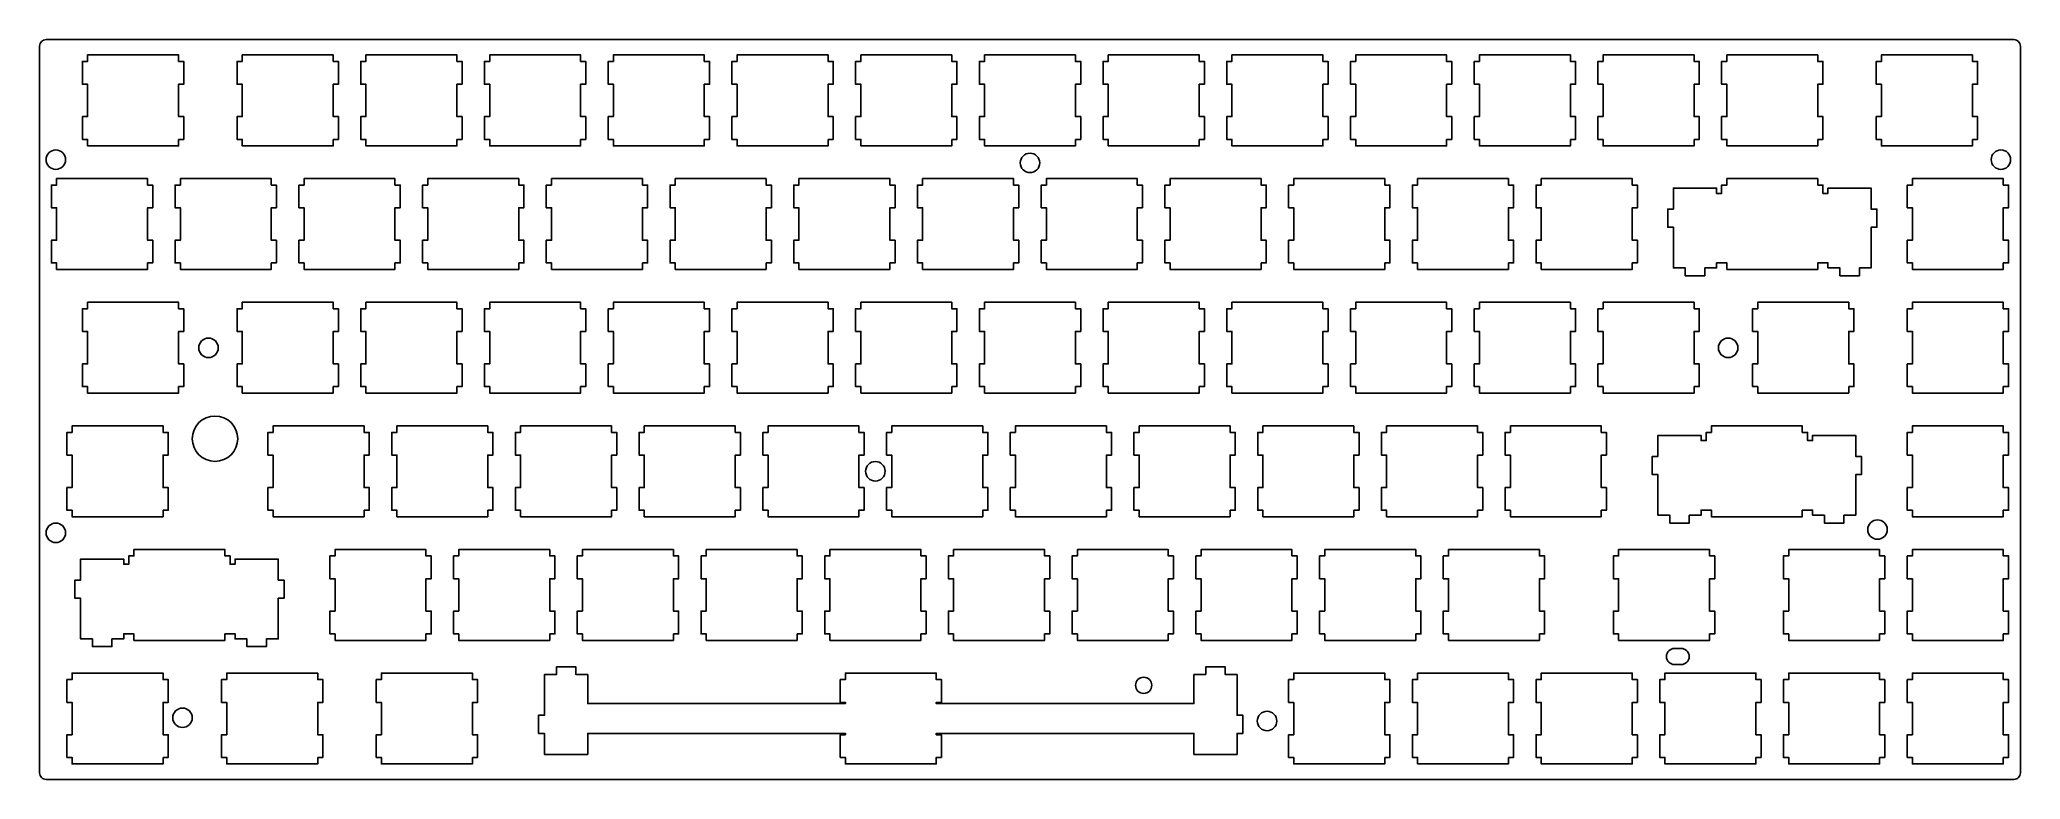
# Model space of a CAD drawing. Header units: millimetres. Extents: x -1 to 304, y 130 to 244.
import ezdxf

# ---------------------------------------------------------------- set-up
doc = ezdxf.new("R2010")
doc.units = ezdxf.units.MM
doc.header["$MEASUREMENT"] = 0
doc.layers.get('0').update_dxf_attribs({"linetype": 'CONTINUOUS'})
doc.layers.add('LAYER1', color=7, linetype='CONTINUOUS')

msp = doc.modelspace()

# ---------------------------------------------------------------- linework, layer by layer
at = {"linetype": 'Continuous'}
for p, q in [((251.22, 150.67), (252.22, 150.67)), ((251.22, 148.17), (252.22, 148.17))]:
    msp.add_line(p, q, dxfattribs=at)
msp.add_lwpolyline([(0.47, 130.48), (303.47, 130.48, 0.414214), (304.47, 131.48), (304.47, 243.48, 0.414214), (303.47, 244.48), (0.47, 244.48, 0.414214), (-0.53, 243.48), (-0.53, 131.48, 0.414214)], format="xyb", close=True, dxfattribs=at)
for centre, radius in [((1.97, 225.98), 1.5), ((151.97, 225.48), 1.5), ((301.47, 225.98), 1.5), ((25.47, 196.98), 1.5), ((259.47, 196.98), 1.5), ((26.47, 182.98), 3.5), ((128.16, 177.96), 1.5), ((1.97, 168.48), 1.5), ((282.47, 168.98), 1.5), ((169.47, 144.98), 1.25), ((21.47, 139.98), 1.5), ((188.47, 139.48), 1.5)]:
    msp.add_circle(centre, radius, dxfattribs=at)
for centre, start, end in [((251.22, 149.42), 90, 270), ((252.22, 149.42), 270, 90)]:
    msp.add_arc(centre, 1.25, start, end, dxfattribs=at)
at = {"layer": 'LAYER1'}
for points in [[(20.86, 229.11), (21.66, 229.11), (21.66, 232.61), (20.86, 232.61), (20.86, 237.61), (21.66, 237.61), (21.66, 241.11), (20.86, 241.11), (20.86, 242.11), (6.86, 242.11), (6.86, 241.11), (6.06, 241.11), (6.06, 237.61), (6.86, 237.61), (6.86, 232.61), (6.06, 232.61), (6.06, 229.11), (6.86, 229.11), (6.86, 228.11), (20.86, 228.11), (20.86, 229.11)], [(44.67, 229.11), (45.47, 229.11), (45.47, 232.61), (44.67, 232.61), (44.67, 237.61), (45.47, 237.61), (45.47, 241.11), (44.67, 241.11), (44.67, 242.11), (30.67, 242.11), (30.67, 241.11), (29.87, 241.11), (29.87, 237.61), (30.67, 237.61), (30.67, 232.61), (29.87, 232.61), (29.87, 229.11), (30.67, 229.11), (30.67, 228.11), (44.67, 228.11), (44.67, 229.11)], [(63.72, 229.11), (64.52, 229.11), (64.52, 232.61), (63.72, 232.61), (63.72, 237.61), (64.52, 237.61), (64.52, 241.11), (63.72, 241.11), (63.72, 242.11), (49.72, 242.11), (49.72, 241.11), (48.92, 241.11), (48.92, 237.61), (49.72, 237.61), (49.72, 232.61), (48.92, 232.61), (48.92, 229.11), (49.72, 229.11), (49.72, 228.11), (63.72, 228.11), (63.72, 229.11)], [(82.77, 229.11), (83.57, 229.11), (83.57, 232.61), (82.77, 232.61), (82.77, 237.61), (83.57, 237.61), (83.57, 241.11), (82.77, 241.11), (82.77, 242.11), (68.77, 242.11), (68.77, 241.11), (67.97, 241.11), (67.97, 237.61), (68.77, 237.61), (68.77, 232.61), (67.97, 232.61), (67.97, 229.11), (68.77, 229.11), (68.77, 228.11), (82.77, 228.11), (82.77, 229.11)], [(101.82, 229.11), (102.62, 229.11), (102.62, 232.61), (101.82, 232.61), (101.82, 237.61), (102.62, 237.61), (102.62, 241.11), (101.82, 241.11), (101.82, 242.11), (87.82, 242.11), (87.82, 241.11), (87.02, 241.11), (87.02, 237.61), (87.82, 237.61), (87.82, 232.61), (87.02, 232.61), (87.02, 229.11), (87.82, 229.11), (87.82, 228.11), (101.82, 228.11), (101.82, 229.11)], [(120.87, 229.11), (121.67, 229.11), (121.67, 232.61), (120.87, 232.61), (120.87, 237.61), (121.67, 237.61), (121.67, 241.11), (120.87, 241.11), (120.87, 242.11), (106.87, 242.11), (106.87, 241.11), (106.07, 241.11), (106.07, 237.61), (106.87, 237.61), (106.87, 232.61), (106.07, 232.61), (106.07, 229.11), (106.87, 229.11), (106.87, 228.11), (120.87, 228.11), (120.87, 229.11)], [(139.92, 229.11), (140.72, 229.11), (140.72, 232.61), (139.92, 232.61), (139.92, 237.61), (140.72, 237.61), (140.72, 241.11), (139.92, 241.11), (139.92, 242.11), (125.92, 242.11), (125.92, 241.11), (125.12, 241.11), (125.12, 237.61), (125.92, 237.61), (125.92, 232.61), (125.12, 232.61), (125.12, 229.11), (125.92, 229.11), (125.92, 228.11), (139.92, 228.11), (139.92, 229.11)], [(158.97, 229.11), (159.77, 229.11), (159.77, 232.61), (158.97, 232.61), (158.97, 237.61), (159.77, 237.61), (159.77, 241.11), (158.97, 241.11), (158.97, 242.11), (144.97, 242.11), (144.97, 241.11), (144.17, 241.11), (144.17, 237.61), (144.97, 237.61), (144.97, 232.61), (144.17, 232.61), (144.17, 229.11), (144.97, 229.11), (144.97, 228.11), (158.97, 228.11), (158.97, 229.11)], [(178.02, 229.11), (178.82, 229.11), (178.82, 232.61), (178.02, 232.61), (178.02, 237.61), (178.82, 237.61), (178.82, 241.11), (178.02, 241.11), (178.02, 242.11), (164.02, 242.11), (164.02, 241.11), (163.22, 241.11), (163.22, 237.61), (164.02, 237.61), (164.02, 232.61), (163.22, 232.61), (163.22, 229.11), (164.02, 229.11), (164.02, 228.11), (178.02, 228.11), (178.02, 229.11)], [(197.07, 229.11), (197.87, 229.11), (197.87, 232.61), (197.07, 232.61), (197.07, 237.61), (197.87, 237.61), (197.87, 241.11), (197.07, 241.11), (197.07, 242.11), (183.07, 242.11), (183.07, 241.11), (182.27, 241.11), (182.27, 237.61), (183.07, 237.61), (183.07, 232.61), (182.27, 232.61), (182.27, 229.11), (183.07, 229.11), (183.07, 228.11), (197.07, 228.11), (197.07, 229.11)], [(216.12, 229.11), (216.92, 229.11), (216.92, 232.61), (216.12, 232.61), (216.12, 237.61), (216.92, 237.61), (216.92, 241.11), (216.12, 241.11), (216.12, 242.11), (202.12, 242.11), (202.12, 241.11), (201.32, 241.11), (201.32, 237.61), (202.12, 237.61), (202.12, 232.61), (201.32, 232.61), (201.32, 229.11), (202.12, 229.11), (202.12, 228.11), (216.12, 228.11), (216.12, 229.11)], [(235.17, 229.11), (235.97, 229.11), (235.97, 232.61), (235.17, 232.61), (235.17, 237.61), (235.97, 237.61), (235.97, 241.11), (235.17, 241.11), (235.17, 242.11), (221.17, 242.11), (221.17, 241.11), (220.37, 241.11), (220.37, 237.61), (221.17, 237.61), (221.17, 232.61), (220.37, 232.61), (220.37, 229.11), (221.17, 229.11), (221.17, 228.11), (235.17, 228.11), (235.17, 229.11)], [(254.22, 229.11), (255.02, 229.11), (255.02, 232.61), (254.22, 232.61), (254.22, 237.61), (255.02, 237.61), (255.02, 241.11), (254.22, 241.11), (254.22, 242.11), (240.22, 242.11), (240.22, 241.11), (239.42, 241.11), (239.42, 237.61), (240.22, 237.61), (240.22, 232.61), (239.42, 232.61), (239.42, 229.11), (240.22, 229.11), (240.22, 228.11), (254.22, 228.11), (254.22, 229.11)], [(273.27, 229.11), (274.07, 229.11), (274.07, 232.61), (273.27, 232.61), (273.27, 237.61), (274.07, 237.61), (274.07, 241.11), (273.27, 241.11), (273.27, 242.11), (259.27, 242.11), (259.27, 241.11), (258.47, 241.11), (258.47, 237.61), (259.27, 237.61), (259.27, 232.61), (258.47, 232.61), (258.47, 229.11), (259.27, 229.11), (259.27, 228.11), (273.27, 228.11), (273.27, 229.11)], [(297.08, 229.11), (297.88, 229.11), (297.88, 232.61), (297.08, 232.61), (297.08, 237.61), (297.88, 237.61), (297.88, 241.11), (297.08, 241.11), (297.08, 242.11), (283.08, 242.11), (283.08, 241.11), (282.28, 241.11), (282.28, 237.61), (283.08, 237.61), (283.08, 232.61), (282.28, 232.61), (282.28, 229.11), (283.08, 229.11), (283.08, 228.11), (297.08, 228.11), (297.08, 229.11)], [(16.09, 210.06), (16.89, 210.06), (16.89, 213.56), (16.09, 213.56), (16.09, 218.56), (16.89, 218.56), (16.89, 222.06), (16.09, 222.06), (16.09, 223.06), (2.09, 223.06), (2.09, 222.06), (1.29, 222.06), (1.29, 218.56), (2.09, 218.56), (2.09, 213.56), (1.29, 213.56), (1.29, 210.06), (2.09, 210.06), (2.09, 209.06), (16.09, 209.06), (16.09, 210.06)], [(35.14, 210.06), (35.94, 210.06), (35.94, 213.56), (35.14, 213.56), (35.14, 218.56), (35.94, 218.56), (35.94, 222.06), (35.14, 222.06), (35.14, 223.06), (21.14, 223.06), (21.14, 222.06), (20.34, 222.06), (20.34, 218.56), (21.14, 218.56), (21.14, 213.56), (20.34, 213.56), (20.34, 210.06), (21.14, 210.06), (21.14, 209.06), (35.14, 209.06), (35.14, 210.06)], [(54.19, 210.06), (54.99, 210.06), (54.99, 213.56), (54.19, 213.56), (54.19, 218.56), (54.99, 218.56), (54.99, 222.06), (54.19, 222.06), (54.19, 223.06), (40.19, 223.06), (40.19, 222.06), (39.39, 222.06), (39.39, 218.56), (40.19, 218.56), (40.19, 213.56), (39.39, 213.56), (39.39, 210.06), (40.19, 210.06), (40.19, 209.06), (54.19, 209.06), (54.19, 210.06)], [(73.24, 210.06), (74.04, 210.06), (74.04, 213.56), (73.24, 213.56), (73.24, 218.56), (74.04, 218.56), (74.04, 222.06), (73.24, 222.06), (73.24, 223.06), (59.24, 223.06), (59.24, 222.06), (58.44, 222.06), (58.44, 218.56), (59.24, 218.56), (59.24, 213.56), (58.44, 213.56), (58.44, 210.06), (59.24, 210.06), (59.24, 209.06), (73.24, 209.06), (73.24, 210.06)], [(92.29, 210.06), (93.09, 210.06), (93.09, 213.56), (92.29, 213.56), (92.29, 218.56), (93.09, 218.56), (93.09, 222.06), (92.29, 222.06), (92.29, 223.06), (78.29, 223.06), (78.29, 222.06), (77.49, 222.06), (77.49, 218.56), (78.29, 218.56), (78.29, 213.56), (77.49, 213.56), (77.49, 210.06), (78.29, 210.06), (78.29, 209.06), (92.29, 209.06), (92.29, 210.06)], [(111.34, 210.06), (112.14, 210.06), (112.14, 213.56), (111.34, 213.56), (111.34, 218.56), (112.14, 218.56), (112.14, 222.06), (111.34, 222.06), (111.34, 223.06), (97.34, 223.06), (97.34, 222.06), (96.54, 222.06), (96.54, 218.56), (97.34, 218.56), (97.34, 213.56), (96.54, 213.56), (96.54, 210.06), (97.34, 210.06), (97.34, 209.06), (111.34, 209.06), (111.34, 210.06)], [(130.39, 210.06), (131.19, 210.06), (131.19, 213.56), (130.39, 213.56), (130.39, 218.56), (131.19, 218.56), (131.19, 222.06), (130.39, 222.06), (130.39, 223.06), (116.39, 223.06), (116.39, 222.06), (115.59, 222.06), (115.59, 218.56), (116.39, 218.56), (116.39, 213.56), (115.59, 213.56), (115.59, 210.06), (116.39, 210.06), (116.39, 209.06), (130.39, 209.06), (130.39, 210.06)], [(149.44, 210.06), (150.24, 210.06), (150.24, 213.56), (149.44, 213.56), (149.44, 218.56), (150.24, 218.56), (150.24, 222.06), (149.44, 222.06), (149.44, 223.06), (135.44, 223.06), (135.44, 222.06), (134.64, 222.06), (134.64, 218.56), (135.44, 218.56), (135.44, 213.56), (134.64, 213.56), (134.64, 210.06), (135.44, 210.06), (135.44, 209.06), (149.44, 209.06), (149.44, 210.06)], [(168.49, 210.06), (169.29, 210.06), (169.29, 213.56), (168.49, 213.56), (168.49, 218.56), (169.29, 218.56), (169.29, 222.06), (168.49, 222.06), (168.49, 223.06), (154.49, 223.06), (154.49, 222.06), (153.69, 222.06), (153.69, 218.56), (154.49, 218.56), (154.49, 213.56), (153.69, 213.56), (153.69, 210.06), (154.49, 210.06), (154.49, 209.06), (168.49, 209.06), (168.49, 210.06)], [(187.54, 210.06), (188.34, 210.06), (188.34, 213.56), (187.54, 213.56), (187.54, 218.56), (188.34, 218.56), (188.34, 222.06), (187.54, 222.06), (187.54, 223.06), (173.54, 223.06), (173.54, 222.06), (172.74, 222.06), (172.74, 218.56), (173.54, 218.56), (173.54, 213.56), (172.74, 213.56), (172.74, 210.06), (173.54, 210.06), (173.54, 209.06), (187.54, 209.06), (187.54, 210.06)], [(206.59, 210.06), (207.39, 210.06), (207.39, 213.56), (206.59, 213.56), (206.59, 218.56), (207.39, 218.56), (207.39, 222.06), (206.59, 222.06), (206.59, 223.06), (192.59, 223.06), (192.59, 222.06), (191.79, 222.06), (191.79, 218.56), (192.59, 218.56), (192.59, 213.56), (191.79, 213.56), (191.79, 210.06), (192.59, 210.06), (192.59, 209.06), (206.59, 209.06), (206.59, 210.06)], [(225.64, 210.06), (226.44, 210.06), (226.44, 213.56), (225.64, 213.56), (225.64, 218.56), (226.44, 218.56), (226.44, 222.06), (225.64, 222.06), (225.64, 223.06), (211.64, 223.06), (211.64, 222.06), (210.84, 222.06), (210.84, 218.56), (211.64, 218.56), (211.64, 213.56), (210.84, 213.56), (210.84, 210.06), (211.64, 210.06), (211.64, 209.06), (225.64, 209.06), (225.64, 210.06)], [(244.69, 210.06), (245.49, 210.06), (245.49, 213.56), (244.69, 213.56), (244.69, 218.56), (245.49, 218.56), (245.49, 222.06), (244.69, 222.06), (244.69, 223.06), (230.69, 223.06), (230.69, 222.06), (229.89, 222.06), (229.89, 218.56), (230.69, 218.56), (230.69, 213.56), (229.89, 213.56), (229.89, 210.06), (230.69, 210.06), (230.69, 209.06), (244.69, 209.06), (244.69, 210.06)], [(255.87, 209.29), (257.69, 209.29), (257.69, 210.09), (258.47, 210.09), (258.47, 210.06), (259.27, 210.06), (259.27, 209.06), (273.27, 209.06), (273.27, 210.06), (274.07, 210.06), (274.07, 210.09), (274.84, 210.09), (274.84, 209.29), (276.67, 209.29), (276.67, 208.09), (279.67, 208.09), (279.67, 209.29), (281.49, 209.29), (281.49, 215.56), (282.37, 215.56), (282.37, 218.36), (281.49, 218.36), (281.49, 221.59), (274.84, 221.59), (274.84, 220.79), (274.07, 220.79), (274.07, 222.06), (273.27, 222.06), (273.27, 223.06), (259.27, 223.06), (259.27, 222.06), (258.47, 222.06), (258.47, 220.79), (257.69, 220.79), (257.69, 221.59), (251.04, 221.59), (251.04, 218.36), (250.17, 218.36), (250.17, 215.56), (251.04, 215.56), (251.04, 209.29), (252.87, 209.29), (252.87, 208.09), (255.87, 208.09), (255.87, 209.29)], [(301.84, 210.06), (302.64, 210.06), (302.64, 213.56), (301.84, 213.56), (301.84, 218.56), (302.64, 218.56), (302.64, 222.06), (301.84, 222.06), (301.84, 223.06), (287.84, 223.06), (287.84, 222.06), (287.04, 222.06), (287.04, 218.56), (287.84, 218.56), (287.84, 213.56), (287.04, 213.56), (287.04, 210.06), (287.84, 210.06), (287.84, 209.06), (301.84, 209.06), (301.84, 210.06)], [(20.86, 191.01), (21.66, 191.01), (21.66, 194.51), (20.86, 194.51), (20.86, 199.51), (21.66, 199.51), (21.66, 203.01), (20.86, 203.01), (20.86, 204.01), (6.86, 204.01), (6.86, 203.01), (6.06, 203.01), (6.06, 199.51), (6.86, 199.51), (6.86, 194.51), (6.06, 194.51), (6.06, 191.01), (6.86, 191.01), (6.86, 190.01), (20.86, 190.01), (20.86, 191.01)], [(44.67, 191.01), (45.47, 191.01), (45.47, 194.51), (44.67, 194.51), (44.67, 199.51), (45.47, 199.51), (45.47, 203.01), (44.67, 203.01), (44.67, 204.01), (30.67, 204.01), (30.67, 203.01), (29.87, 203.01), (29.87, 199.51), (30.67, 199.51), (30.67, 194.51), (29.87, 194.51), (29.87, 191.01), (30.67, 191.01), (30.67, 190.01), (44.67, 190.01), (44.67, 191.01)], [(63.72, 191.01), (64.52, 191.01), (64.52, 194.51), (63.72, 194.51), (63.72, 199.51), (64.52, 199.51), (64.52, 203.01), (63.72, 203.01), (63.72, 204.01), (49.72, 204.01), (49.72, 203.01), (48.92, 203.01), (48.92, 199.51), (49.72, 199.51), (49.72, 194.51), (48.92, 194.51), (48.92, 191.01), (49.72, 191.01), (49.72, 190.01), (63.72, 190.01), (63.72, 191.01)], [(82.77, 191.01), (83.57, 191.01), (83.57, 194.51), (82.77, 194.51), (82.77, 199.51), (83.57, 199.51), (83.57, 203.01), (82.77, 203.01), (82.77, 204.01), (68.77, 204.01), (68.77, 203.01), (67.97, 203.01), (67.97, 199.51), (68.77, 199.51), (68.77, 194.51), (67.97, 194.51), (67.97, 191.01), (68.77, 191.01), (68.77, 190.01), (82.77, 190.01), (82.77, 191.01)], [(101.82, 191.01), (102.62, 191.01), (102.62, 194.51), (101.82, 194.51), (101.82, 199.51), (102.62, 199.51), (102.62, 203.01), (101.82, 203.01), (101.82, 204.01), (87.82, 204.01), (87.82, 203.01), (87.02, 203.01), (87.02, 199.51), (87.82, 199.51), (87.82, 194.51), (87.02, 194.51), (87.02, 191.01), (87.82, 191.01), (87.82, 190.01), (101.82, 190.01), (101.82, 191.01)], [(120.87, 191.01), (121.67, 191.01), (121.67, 194.51), (120.87, 194.51), (120.87, 199.51), (121.67, 199.51), (121.67, 203.01), (120.87, 203.01), (120.87, 204.01), (106.87, 204.01), (106.87, 203.01), (106.07, 203.01), (106.07, 199.51), (106.87, 199.51), (106.87, 194.51), (106.07, 194.51), (106.07, 191.01), (106.87, 191.01), (106.87, 190.01), (120.87, 190.01), (120.87, 191.01)], [(139.92, 191.01), (140.72, 191.01), (140.72, 194.51), (139.92, 194.51), (139.92, 199.51), (140.72, 199.51), (140.72, 203.01), (139.92, 203.01), (139.92, 204.01), (125.92, 204.01), (125.92, 203.01), (125.12, 203.01), (125.12, 199.51), (125.92, 199.51), (125.92, 194.51), (125.12, 194.51), (125.12, 191.01), (125.92, 191.01), (125.92, 190.01), (139.92, 190.01), (139.92, 191.01)], [(158.97, 191.01), (159.77, 191.01), (159.77, 194.51), (158.97, 194.51), (158.97, 199.51), (159.77, 199.51), (159.77, 203.01), (158.97, 203.01), (158.97, 204.01), (144.97, 204.01), (144.97, 203.01), (144.17, 203.01), (144.17, 199.51), (144.97, 199.51), (144.97, 194.51), (144.17, 194.51), (144.17, 191.01), (144.97, 191.01), (144.97, 190.01), (158.97, 190.01), (158.97, 191.01)], [(178.02, 191.01), (178.82, 191.01), (178.82, 194.51), (178.02, 194.51), (178.02, 199.51), (178.82, 199.51), (178.82, 203.01), (178.02, 203.01), (178.02, 204.01), (164.02, 204.01), (164.02, 203.01), (163.22, 203.01), (163.22, 199.51), (164.02, 199.51), (164.02, 194.51), (163.22, 194.51), (163.22, 191.01), (164.02, 191.01), (164.02, 190.01), (178.02, 190.01), (178.02, 191.01)], [(197.07, 191.01), (197.87, 191.01), (197.87, 194.51), (197.07, 194.51), (197.07, 199.51), (197.87, 199.51), (197.87, 203.01), (197.07, 203.01), (197.07, 204.01), (183.07, 204.01), (183.07, 203.01), (182.27, 203.01), (182.27, 199.51), (183.07, 199.51), (183.07, 194.51), (182.27, 194.51), (182.27, 191.01), (183.07, 191.01), (183.07, 190.01), (197.07, 190.01), (197.07, 191.01)], [(216.12, 191.01), (216.92, 191.01), (216.92, 194.51), (216.12, 194.51), (216.12, 199.51), (216.92, 199.51), (216.92, 203.01), (216.12, 203.01), (216.12, 204.01), (202.12, 204.01), (202.12, 203.01), (201.32, 203.01), (201.32, 199.51), (202.12, 199.51), (202.12, 194.51), (201.32, 194.51), (201.32, 191.01), (202.12, 191.01), (202.12, 190.01), (216.12, 190.01), (216.12, 191.01)], [(235.17, 191.01), (235.97, 191.01), (235.97, 194.51), (235.17, 194.51), (235.17, 199.51), (235.97, 199.51), (235.97, 203.01), (235.17, 203.01), (235.17, 204.01), (221.17, 204.01), (221.17, 203.01), (220.37, 203.01), (220.37, 199.51), (221.17, 199.51), (221.17, 194.51), (220.37, 194.51), (220.37, 191.01), (221.17, 191.01), (221.17, 190.01), (235.17, 190.01), (235.17, 191.01)], [(254.22, 191.01), (255.02, 191.01), (255.02, 194.51), (254.22, 194.51), (254.22, 199.51), (255.02, 199.51), (255.02, 203.01), (254.22, 203.01), (254.22, 204.01), (240.22, 204.01), (240.22, 203.01), (239.42, 203.01), (239.42, 199.51), (240.22, 199.51), (240.22, 194.51), (239.42, 194.51), (239.42, 191.01), (240.22, 191.01), (240.22, 190.01), (254.22, 190.01), (254.22, 191.01)], [(278.03, 191.01), (278.83, 191.01), (278.83, 194.51), (278.03, 194.51), (278.03, 199.51), (278.83, 199.51), (278.83, 203.01), (278.03, 203.01), (278.03, 204.01), (264.03, 204.01), (264.03, 203.01), (263.23, 203.01), (263.23, 199.51), (264.03, 199.51), (264.03, 194.51), (263.23, 194.51), (263.23, 191.01), (264.03, 191.01), (264.03, 190.01), (278.03, 190.01), (278.03, 191.01)], [(301.84, 191.01), (302.64, 191.01), (302.64, 194.51), (301.84, 194.51), (301.84, 199.51), (302.64, 199.51), (302.64, 203.01), (301.84, 203.01), (301.84, 204.01), (287.84, 204.01), (287.84, 203.01), (287.04, 203.01), (287.04, 199.51), (287.84, 199.51), (287.84, 194.51), (287.04, 194.51), (287.04, 191.01), (287.84, 191.01), (287.84, 190.01), (301.84, 190.01), (301.84, 191.01)], [(18.47, 171.96), (19.27, 171.96), (19.27, 175.46), (18.47, 175.46), (18.47, 180.46), (19.27, 180.46), (19.27, 183.96), (18.47, 183.96), (18.47, 184.96), (4.47, 184.96), (4.47, 183.96), (3.67, 183.96), (3.67, 180.46), (4.47, 180.46), (4.47, 175.46), (3.67, 175.46), (3.67, 171.96), (4.47, 171.96), (4.47, 170.96), (18.47, 170.96), (18.47, 171.96)], [(49.43, 171.96), (50.23, 171.96), (50.23, 175.46), (49.43, 175.46), (49.43, 180.46), (50.23, 180.46), (50.23, 183.96), (49.43, 183.96), (49.43, 184.96), (35.43, 184.96), (35.43, 183.96), (34.63, 183.96), (34.63, 180.46), (35.43, 180.46), (35.43, 175.46), (34.63, 175.46), (34.63, 171.96), (35.43, 171.96), (35.43, 170.96), (49.43, 170.96), (49.43, 171.96)], [(68.48, 171.96), (69.28, 171.96), (69.28, 175.46), (68.48, 175.46), (68.48, 180.46), (69.28, 180.46), (69.28, 183.96), (68.48, 183.96), (68.48, 184.96), (54.48, 184.96), (54.48, 183.96), (53.68, 183.96), (53.68, 180.46), (54.48, 180.46), (54.48, 175.46), (53.68, 175.46), (53.68, 171.96), (54.48, 171.96), (54.48, 170.96), (68.48, 170.96), (68.48, 171.96)], [(87.53, 171.96), (88.33, 171.96), (88.33, 175.46), (87.53, 175.46), (87.53, 180.46), (88.33, 180.46), (88.33, 183.96), (87.53, 183.96), (87.53, 184.96), (73.53, 184.96), (73.53, 183.96), (72.73, 183.96), (72.73, 180.46), (73.53, 180.46), (73.53, 175.46), (72.73, 175.46), (72.73, 171.96), (73.53, 171.96), (73.53, 170.96), (87.53, 170.96), (87.53, 171.96)], [(106.58, 171.96), (107.38, 171.96), (107.38, 175.46), (106.58, 175.46), (106.58, 180.46), (107.38, 180.46), (107.38, 183.96), (106.58, 183.96), (106.58, 184.96), (92.58, 184.96), (92.58, 183.96), (91.78, 183.96), (91.78, 180.46), (92.58, 180.46), (92.58, 175.46), (91.78, 175.46), (91.78, 171.96), (92.58, 171.96), (92.58, 170.96), (106.58, 170.96), (106.58, 171.96)], [(125.63, 171.96), (126.43, 171.96), (126.43, 175.46), (125.63, 175.46), (125.63, 180.46), (126.43, 180.46), (126.43, 183.96), (125.63, 183.96), (125.63, 184.96), (111.63, 184.96), (111.63, 183.96), (110.83, 183.96), (110.83, 180.46), (111.63, 180.46), (111.63, 175.46), (110.83, 175.46), (110.83, 171.96), (111.63, 171.96), (111.63, 170.96), (125.63, 170.96), (125.63, 171.96)], [(144.68, 171.96), (145.48, 171.96), (145.48, 175.46), (144.68, 175.46), (144.68, 180.46), (145.48, 180.46), (145.48, 183.96), (144.68, 183.96), (144.68, 184.96), (130.68, 184.96), (130.68, 183.96), (129.88, 183.96), (129.88, 180.46), (130.68, 180.46), (130.68, 175.46), (129.88, 175.46), (129.88, 171.96), (130.68, 171.96), (130.68, 170.96), (144.68, 170.96), (144.68, 171.96)], [(163.73, 171.96), (164.53, 171.96), (164.53, 175.46), (163.73, 175.46), (163.73, 180.46), (164.53, 180.46), (164.53, 183.96), (163.73, 183.96), (163.73, 184.96), (149.73, 184.96), (149.73, 183.96), (148.93, 183.96), (148.93, 180.46), (149.73, 180.46), (149.73, 175.46), (148.93, 175.46), (148.93, 171.96), (149.73, 171.96), (149.73, 170.96), (163.73, 170.96), (163.73, 171.96)], [(182.78, 171.96), (183.58, 171.96), (183.58, 175.46), (182.78, 175.46), (182.78, 180.46), (183.58, 180.46), (183.58, 183.96), (182.78, 183.96), (182.78, 184.96), (168.78, 184.96), (168.78, 183.96), (167.98, 183.96), (167.98, 180.46), (168.78, 180.46), (168.78, 175.46), (167.98, 175.46), (167.98, 171.96), (168.78, 171.96), (168.78, 170.96), (182.78, 170.96), (182.78, 171.96)], [(201.83, 171.96), (202.63, 171.96), (202.63, 175.46), (201.83, 175.46), (201.83, 180.46), (202.63, 180.46), (202.63, 183.96), (201.83, 183.96), (201.83, 184.96), (187.83, 184.96), (187.83, 183.96), (187.03, 183.96), (187.03, 180.46), (187.83, 180.46), (187.83, 175.46), (187.03, 175.46), (187.03, 171.96), (187.83, 171.96), (187.83, 170.96), (201.83, 170.96), (201.83, 171.96)], [(220.88, 171.96), (221.68, 171.96), (221.68, 175.46), (220.88, 175.46), (220.88, 180.46), (221.68, 180.46), (221.68, 183.96), (220.88, 183.96), (220.88, 184.96), (206.88, 184.96), (206.88, 183.96), (206.08, 183.96), (206.08, 180.46), (206.88, 180.46), (206.88, 175.46), (206.08, 175.46), (206.08, 171.96), (206.88, 171.96), (206.88, 170.96), (220.88, 170.96), (220.88, 171.96)], [(239.93, 171.96), (240.73, 171.96), (240.73, 175.46), (239.93, 175.46), (239.93, 180.46), (240.73, 180.46), (240.73, 183.96), (239.93, 183.96), (239.93, 184.96), (225.93, 184.96), (225.93, 183.96), (225.13, 183.96), (225.13, 180.46), (225.93, 180.46), (225.93, 175.46), (225.13, 175.46), (225.13, 171.96), (225.93, 171.96), (225.93, 170.96), (239.93, 170.96), (239.93, 171.96)], [(253.49, 171.19), (255.31, 171.19), (255.31, 171.99), (256.09, 171.99), (256.09, 171.96), (256.89, 171.96), (256.89, 170.96), (270.89, 170.96), (270.89, 171.96), (271.69, 171.96), (271.69, 171.99), (272.46, 171.99), (272.46, 171.19), (274.29, 171.19), (274.29, 169.99), (277.29, 169.99), (277.29, 171.19), (279.11, 171.19), (279.11, 177.46), (279.99, 177.46), (279.99, 180.26), (279.11, 180.26), (279.11, 183.49), (272.46, 183.49), (272.46, 182.69), (271.69, 182.69), (271.69, 183.96), (270.89, 183.96), (270.89, 184.96), (256.89, 184.96), (256.89, 183.96), (256.09, 183.96), (256.09, 182.69), (255.31, 182.69), (255.31, 183.49), (248.66, 183.49), (248.66, 180.26), (247.79, 180.26), (247.79, 177.46), (248.66, 177.46), (248.66, 171.19), (250.49, 171.19), (250.49, 169.99), (253.49, 169.99), (253.49, 171.19)], [(301.84, 171.96), (302.64, 171.96), (302.64, 175.46), (301.84, 175.46), (301.84, 180.46), (302.64, 180.46), (302.64, 183.96), (301.84, 183.96), (301.84, 184.96), (287.84, 184.96), (287.84, 183.96), (287.04, 183.96), (287.04, 180.46), (287.84, 180.46), (287.84, 175.46), (287.04, 175.46), (287.04, 171.96), (287.84, 171.96), (287.84, 170.96), (301.84, 170.96), (301.84, 171.96)], [(10.6, 152.14), (12.42, 152.14), (12.42, 152.94), (13.2, 152.94), (13.2, 152.91), (14, 152.91), (14, 151.91), (28, 151.91), (28, 152.91), (28.8, 152.91), (28.8, 152.94), (29.57, 152.94), (29.57, 152.14), (31.4, 152.14), (31.4, 150.94), (34.4, 150.94), (34.4, 152.14), (36.22, 152.14), (36.22, 158.41), (37.1, 158.41), (37.1, 161.21), (36.22, 161.21), (36.22, 164.44), (29.57, 164.44), (29.57, 163.64), (28.8, 163.64), (28.8, 164.91), (28, 164.91), (28, 165.91), (14, 165.91), (14, 164.91), (13.2, 164.91), (13.2, 163.64), (12.42, 163.64), (12.42, 164.44), (5.77, 164.44), (5.77, 161.21), (4.9, 161.21), (4.9, 158.41), (5.77, 158.41), (5.77, 152.14), (7.6, 152.14), (7.6, 150.94), (10.6, 150.94), (10.6, 152.14)], [(58.96, 152.91), (59.76, 152.91), (59.76, 156.41), (58.96, 156.41), (58.96, 161.41), (59.76, 161.41), (59.76, 164.91), (58.96, 164.91), (58.96, 165.91), (44.96, 165.91), (44.96, 164.91), (44.16, 164.91), (44.16, 161.41), (44.96, 161.41), (44.96, 156.41), (44.16, 156.41), (44.16, 152.91), (44.96, 152.91), (44.96, 151.91), (58.96, 151.91), (58.96, 152.91)], [(78.01, 152.91), (78.81, 152.91), (78.81, 156.41), (78.01, 156.41), (78.01, 161.41), (78.81, 161.41), (78.81, 164.91), (78.01, 164.91), (78.01, 165.91), (64.01, 165.91), (64.01, 164.91), (63.21, 164.91), (63.21, 161.41), (64.01, 161.41), (64.01, 156.41), (63.21, 156.41), (63.21, 152.91), (64.01, 152.91), (64.01, 151.91), (78.01, 151.91), (78.01, 152.91)], [(97.06, 152.91), (97.86, 152.91), (97.86, 156.41), (97.06, 156.41), (97.06, 161.41), (97.86, 161.41), (97.86, 164.91), (97.06, 164.91), (97.06, 165.91), (83.06, 165.91), (83.06, 164.91), (82.26, 164.91), (82.26, 161.41), (83.06, 161.41), (83.06, 156.41), (82.26, 156.41), (82.26, 152.91), (83.06, 152.91), (83.06, 151.91), (97.06, 151.91), (97.06, 152.91)], [(116.11, 152.91), (116.91, 152.91), (116.91, 156.41), (116.11, 156.41), (116.11, 161.41), (116.91, 161.41), (116.91, 164.91), (116.11, 164.91), (116.11, 165.91), (102.11, 165.91), (102.11, 164.91), (101.31, 164.91), (101.31, 161.41), (102.11, 161.41), (102.11, 156.41), (101.31, 156.41), (101.31, 152.91), (102.11, 152.91), (102.11, 151.91), (116.11, 151.91), (116.11, 152.91)], [(135.16, 152.91), (135.96, 152.91), (135.96, 156.41), (135.16, 156.41), (135.16, 161.41), (135.96, 161.41), (135.96, 164.91), (135.16, 164.91), (135.16, 165.91), (121.16, 165.91), (121.16, 164.91), (120.36, 164.91), (120.36, 161.41), (121.16, 161.41), (121.16, 156.41), (120.36, 156.41), (120.36, 152.91), (121.16, 152.91), (121.16, 151.91), (135.16, 151.91), (135.16, 152.91)], [(154.21, 152.91), (155.01, 152.91), (155.01, 156.41), (154.21, 156.41), (154.21, 161.41), (155.01, 161.41), (155.01, 164.91), (154.21, 164.91), (154.21, 165.91), (140.21, 165.91), (140.21, 164.91), (139.41, 164.91), (139.41, 161.41), (140.21, 161.41), (140.21, 156.41), (139.41, 156.41), (139.41, 152.91), (140.21, 152.91), (140.21, 151.91), (154.21, 151.91), (154.21, 152.91)], [(173.26, 152.91), (174.06, 152.91), (174.06, 156.41), (173.26, 156.41), (173.26, 161.41), (174.06, 161.41), (174.06, 164.91), (173.26, 164.91), (173.26, 165.91), (159.26, 165.91), (159.26, 164.91), (158.46, 164.91), (158.46, 161.41), (159.26, 161.41), (159.26, 156.41), (158.46, 156.41), (158.46, 152.91), (159.26, 152.91), (159.26, 151.91), (173.26, 151.91), (173.26, 152.91)], [(192.31, 152.91), (193.11, 152.91), (193.11, 156.41), (192.31, 156.41), (192.31, 161.41), (193.11, 161.41), (193.11, 164.91), (192.31, 164.91), (192.31, 165.91), (178.31, 165.91), (178.31, 164.91), (177.51, 164.91), (177.51, 161.41), (178.31, 161.41), (178.31, 156.41), (177.51, 156.41), (177.51, 152.91), (178.31, 152.91), (178.31, 151.91), (192.31, 151.91), (192.31, 152.91)], [(211.36, 152.91), (212.16, 152.91), (212.16, 156.41), (211.36, 156.41), (211.36, 161.41), (212.16, 161.41), (212.16, 164.91), (211.36, 164.91), (211.36, 165.91), (197.36, 165.91), (197.36, 164.91), (196.56, 164.91), (196.56, 161.41), (197.36, 161.41), (197.36, 156.41), (196.56, 156.41), (196.56, 152.91), (197.36, 152.91), (197.36, 151.91), (211.36, 151.91), (211.36, 152.91)], [(230.41, 152.91), (231.21, 152.91), (231.21, 156.41), (230.41, 156.41), (230.41, 161.41), (231.21, 161.41), (231.21, 164.91), (230.41, 164.91), (230.41, 165.91), (216.41, 165.91), (216.41, 164.91), (215.61, 164.91), (215.61, 161.41), (216.41, 161.41), (216.41, 156.41), (215.61, 156.41), (215.61, 152.91), (216.41, 152.91), (216.41, 151.91), (230.41, 151.91), (230.41, 152.91)], [(256.6, 152.91), (257.4, 152.91), (257.4, 156.41), (256.6, 156.41), (256.6, 161.41), (257.4, 161.41), (257.4, 164.91), (256.6, 164.91), (256.6, 165.91), (242.6, 165.91), (242.6, 164.91), (241.8, 164.91), (241.8, 161.41), (242.6, 161.41), (242.6, 156.41), (241.8, 156.41), (241.8, 152.91), (242.6, 152.91), (242.6, 151.91), (256.6, 151.91), (256.6, 152.91)], [(282.79, 152.91), (283.59, 152.91), (283.59, 156.41), (282.79, 156.41), (282.79, 161.41), (283.59, 161.41), (283.59, 164.91), (282.79, 164.91), (282.79, 165.91), (268.79, 165.91), (268.79, 164.91), (267.99, 164.91), (267.99, 161.41), (268.79, 161.41), (268.79, 156.41), (267.99, 156.41), (267.99, 152.91), (268.79, 152.91), (268.79, 151.91), (282.79, 151.91), (282.79, 152.91)], [(301.84, 152.91), (302.64, 152.91), (302.64, 156.41), (301.84, 156.41), (301.84, 161.41), (302.64, 161.41), (302.64, 164.91), (301.84, 164.91), (301.84, 165.91), (287.84, 165.91), (287.84, 164.91), (287.04, 164.91), (287.04, 161.41), (287.84, 161.41), (287.84, 156.41), (287.04, 156.41), (287.04, 152.91), (287.84, 152.91), (287.84, 151.91), (301.84, 151.91), (301.84, 152.91)], [(18.47, 133.86), (19.27, 133.86), (19.27, 137.36), (18.47, 137.36), (18.47, 142.36), (19.27, 142.36), (19.27, 145.86), (18.47, 145.86), (18.47, 146.86), (4.47, 146.86), (4.47, 145.86), (3.67, 145.86), (3.67, 142.36), (4.47, 142.36), (4.47, 137.36), (3.67, 137.36), (3.67, 133.86), (4.47, 133.86), (4.47, 132.86), (18.47, 132.86), (18.47, 133.86)], [(42.29, 133.86), (43.09, 133.86), (43.09, 137.36), (42.29, 137.36), (42.29, 142.36), (43.09, 142.36), (43.09, 145.86), (42.29, 145.86), (42.29, 146.86), (28.29, 146.86), (28.29, 145.86), (27.49, 145.86), (27.49, 142.36), (28.29, 142.36), (28.29, 137.36), (27.49, 137.36), (27.49, 133.86), (28.29, 133.86), (28.29, 132.86), (42.29, 132.86), (42.29, 133.86)], [(66.1, 133.86), (66.9, 133.86), (66.9, 137.36), (66.1, 137.36), (66.1, 142.36), (66.9, 142.36), (66.9, 145.86), (66.1, 145.86), (66.1, 146.86), (52.1, 146.86), (52.1, 145.86), (51.3, 145.86), (51.3, 142.36), (52.1, 142.36), (52.1, 137.36), (51.3, 137.36), (51.3, 133.86), (52.1, 133.86), (52.1, 132.86), (66.1, 132.86), (66.1, 133.86)], [(179.04, 146.63), (177.21, 146.63), (177.21, 142.16), (137.54, 142.16), (137.54, 142.36), (138.34, 142.36), (138.34, 145.86), (137.54, 145.86), (137.54, 146.86), (123.54, 146.86), (123.54, 145.86), (122.74, 145.86), (122.74, 142.36), (123.54, 142.36), (123.54, 142.16), (83.86, 142.16), (83.86, 146.63), (82.04, 146.63), (82.04, 147.83), (79.04, 147.83), (79.04, 146.63), (77.21, 146.63), (77.21, 140.36), (76.31, 140.36), (76.31, 137.56), (77.21, 137.56), (77.21, 134.33), (83.86, 134.33), (83.86, 137.56), (123.54, 137.56), (123.54, 137.36), (122.74, 137.36), (122.74, 133.86), (123.54, 133.86), (123.54, 132.86), (137.54, 132.86), (137.54, 133.86), (138.34, 133.86), (138.34, 137.36), (137.54, 137.36), (137.54, 137.56), (177.21, 137.56), (177.21, 134.33), (183.86, 134.33), (183.86, 137.56), (184.76, 137.56), (184.76, 140.36), (183.86, 140.36), (183.86, 146.63), (182.04, 146.63), (182.04, 147.83), (179.04, 147.83), (179.04, 146.63)], [(206.59, 133.86), (207.39, 133.86), (207.39, 137.36), (206.59, 137.36), (206.59, 142.36), (207.39, 142.36), (207.39, 145.86), (206.59, 145.86), (206.59, 146.86), (192.59, 146.86), (192.59, 145.86), (191.79, 145.86), (191.79, 142.36), (192.59, 142.36), (192.59, 137.36), (191.79, 137.36), (191.79, 133.86), (192.59, 133.86), (192.59, 132.86), (206.59, 132.86), (206.59, 133.86)], [(225.64, 133.86), (226.44, 133.86), (226.44, 137.36), (225.64, 137.36), (225.64, 142.36), (226.44, 142.36), (226.44, 145.86), (225.64, 145.86), (225.64, 146.86), (211.64, 146.86), (211.64, 145.86), (210.84, 145.86), (210.84, 142.36), (211.64, 142.36), (211.64, 137.36), (210.84, 137.36), (210.84, 133.86), (211.64, 133.86), (211.64, 132.86), (225.64, 132.86), (225.64, 133.86)], [(244.69, 133.86), (245.49, 133.86), (245.49, 137.36), (244.69, 137.36), (244.69, 142.36), (245.49, 142.36), (245.49, 145.86), (244.69, 145.86), (244.69, 146.86), (230.69, 146.86), (230.69, 145.86), (229.89, 145.86), (229.89, 142.36), (230.69, 142.36), (230.69, 137.36), (229.89, 137.36), (229.89, 133.86), (230.69, 133.86), (230.69, 132.86), (244.69, 132.86), (244.69, 133.86)], [(263.74, 133.86), (264.54, 133.86), (264.54, 137.36), (263.74, 137.36), (263.74, 142.36), (264.54, 142.36), (264.54, 145.86), (263.74, 145.86), (263.74, 146.86), (249.74, 146.86), (249.74, 145.86), (248.94, 145.86), (248.94, 142.36), (249.74, 142.36), (249.74, 137.36), (248.94, 137.36), (248.94, 133.86), (249.74, 133.86), (249.74, 132.86), (263.74, 132.86), (263.74, 133.86)], [(282.79, 133.86), (283.59, 133.86), (283.59, 137.36), (282.79, 137.36), (282.79, 142.36), (283.59, 142.36), (283.59, 145.86), (282.79, 145.86), (282.79, 146.86), (268.79, 146.86), (268.79, 145.86), (267.99, 145.86), (267.99, 142.36), (268.79, 142.36), (268.79, 137.36), (267.99, 137.36), (267.99, 133.86), (268.79, 133.86), (268.79, 132.86), (282.79, 132.86), (282.79, 133.86)], [(301.84, 133.86), (302.64, 133.86), (302.64, 137.36), (301.84, 137.36), (301.84, 142.36), (302.64, 142.36), (302.64, 145.86), (301.84, 145.86), (301.84, 146.86), (287.84, 146.86), (287.84, 145.86), (287.04, 145.86), (287.04, 142.36), (287.84, 142.36), (287.84, 137.36), (287.04, 137.36), (287.04, 133.86), (287.84, 133.86), (287.84, 132.86), (301.84, 132.86), (301.84, 133.86)]]:
    msp.add_lwpolyline(points, close=True, dxfattribs=at)

doc.saveas('drawing.dxf')
